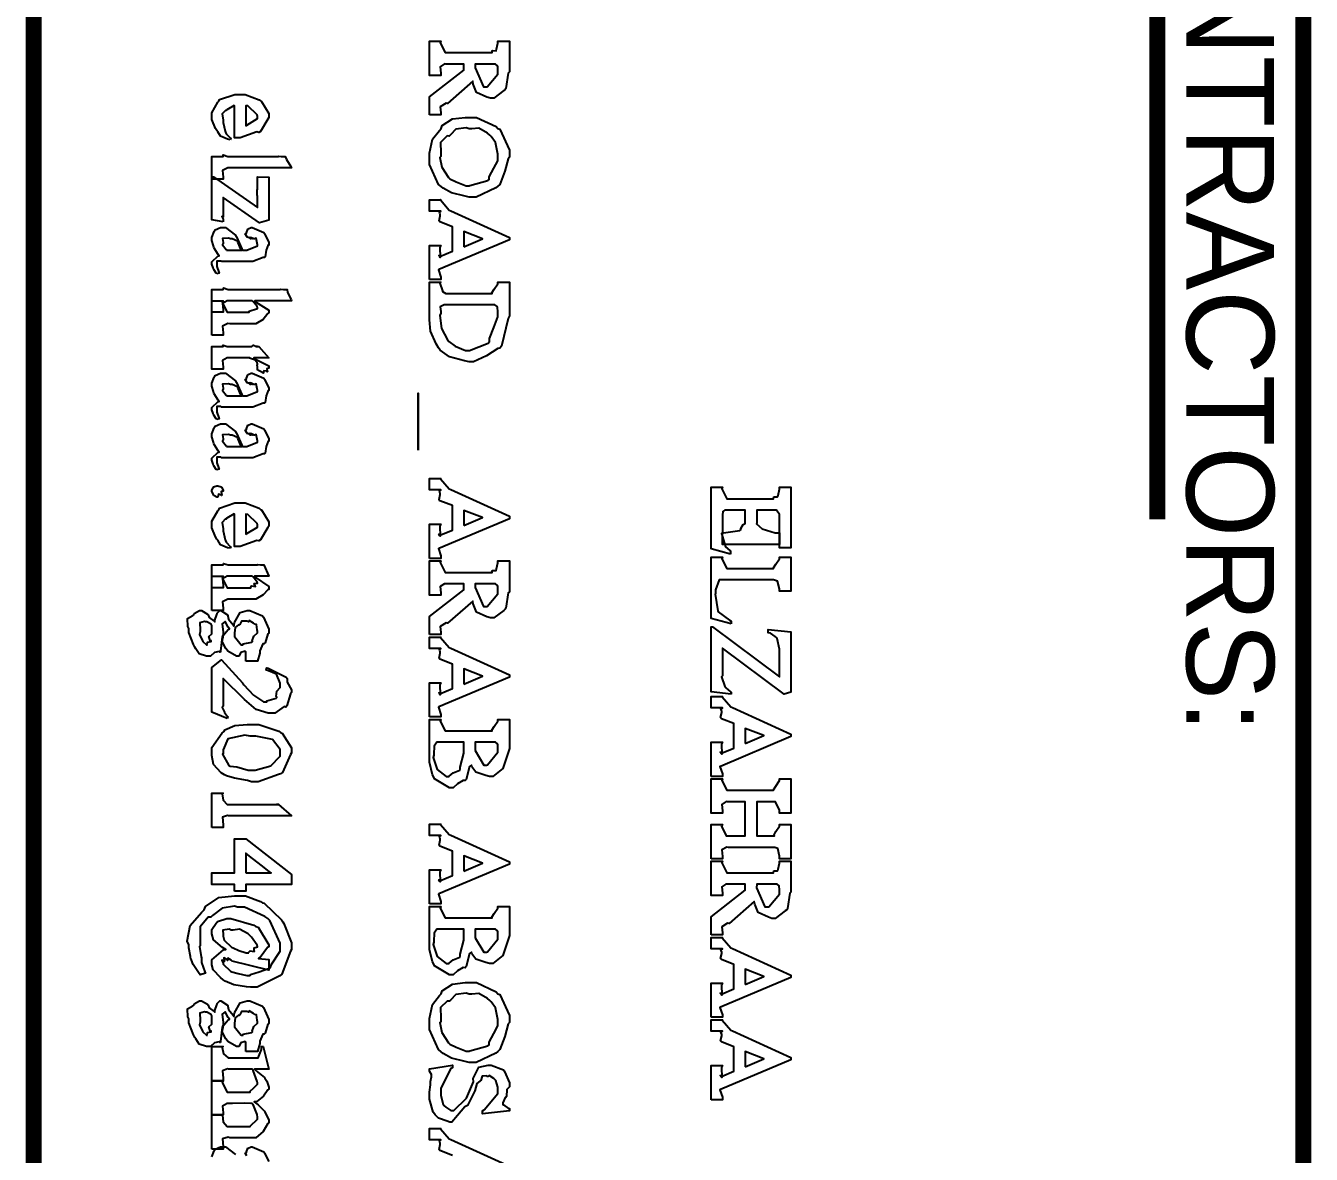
# Model space of a CAD drawing. Extents: x 0 to 11.7, y 0 to 16.5.
# Drawn here: x 1.408 to 2.214, y 1.212 to 1.921 of the extents above; entities that cross this region are included whole.
import ezdxf

# ---------------------------------------------------------------- set-up
doc = ezdxf.new("R2010")
doc.units = 0
doc.layers.get('0').update_dxf_attribs({"linetype": 'CONTINUOUS'})

msp = doc.modelspace()

# ---------------------------------------------------------------- linework, layer by layer
at = {"color": 0, "const_width": 0.01}
for points in [[(1.41276, 0.33279), (1.41276, 2.47775)], [(2.11778, 2.45779), (2.11778, 1.61111)]]:
    msp.add_lwpolyline(points, dxfattribs=at)
msp.add_lwpolyline([(2.20942, 0.33279), (2.20942, 2.47775), (2.20942, 0.33279), (2.20942, 2.47775), (2.20942, 0.33279)], close=True, dxfattribs=at)
at = {"color": 0}
for points in [[(1.66114, 1.8649), (1.66114, 1.87619), (1.68261, 1.8929), (1.68261, 1.89681), (1.67133, 1.89681), (1.67046, 1.89686), (1.66781, 1.89513), (1.66829, 1.89106), (1.66829, 1.88965), (1.66114, 1.88965), (1.66114, 1.91114), (1.66829, 1.91114), (1.66781, 1.9101), (1.67096, 1.90397), (1.67199, 1.90397), (1.70042, 1.90397), (1.70031, 1.90408), (1.70063, 1.90522), (1.7029, 1.90506), (1.70301, 1.90528), (1.70318, 1.90608), (1.7041, 1.90989), (1.7041, 1.91114), (1.71126, 1.91114), (1.71126, 1.89182), (1.71056, 1.89111), (1.7091, 1.88146), (1.70865, 1.88075), (1.70774, 1.8801), (1.70144, 1.87532), (1.69933, 1.87532), (1.6971, 1.87597), (1.69069, 1.87901), (1.68858, 1.88422), (1.68826, 1.88596), (1.67242, 1.87207), (1.6715, 1.87229), (1.66792, 1.87001), (1.66829, 1.86621), (1.66829, 1.8649), (1.66114, 1.8649)], [(1.69672, 1.88249), (1.69732, 1.8826), (1.7041, 1.89051), (1.7041, 1.89312), (1.70404, 1.89367), (1.70394, 1.89524), (1.70389, 1.89529), (1.70378, 1.89572), (1.70258, 1.89681), (1.70215, 1.89681), (1.68978, 1.89681), (1.68972, 1.89447), (1.69499, 1.88249), (1.69672, 1.88249)], [(1.53597, 1.84933), (1.53444, 1.84961), (1.53006, 1.85151), (1.52832, 1.85428), (1.52772, 1.85499), (1.52692, 1.85644), (1.52447, 1.86203), (1.52447, 1.86388), (1.52447, 1.86626), (1.52826, 1.87278), (1.52903, 1.87343), (1.52946, 1.87451), (1.53907, 1.87776), (1.54226, 1.87776), (1.54546, 1.87776), (1.55419, 1.87435), (1.55507, 1.87364), (1.55572, 1.87332), (1.56028, 1.86578), (1.56028, 1.86322), (1.55963, 1.86231), (1.55507, 1.85449), (1.55399, 1.85389), (1.55285, 1.85417), (1.54232, 1.85042), (1.53879, 1.85042), (1.53879, 1.87061), (1.53862, 1.87088), (1.53396, 1.86811), (1.53358, 1.86757), (1.53315, 1.86774), (1.53097, 1.8655), (1.53163, 1.86154), (1.53163, 1.86019), (1.53157, 1.86019), (1.53293, 1.85465), (1.53315, 1.85411), (1.53315, 1.85411), (1.53353, 1.85308), (1.53608, 1.85042), (1.5364, 1.85021), (1.53597, 1.84933)], [(1.54596, 1.85781), (1.54656, 1.85846), (1.55311, 1.86253), (1.55311, 1.86388), (1.55306, 1.86486), (1.54715, 1.8705), (1.54596, 1.87061), (1.54596, 1.85781)], [(1.68608, 1.81321), (1.68343, 1.81392), (1.67503, 1.81597), (1.66971, 1.81885), (1.66851, 1.81993), (1.66667, 1.82129), (1.66114, 1.83382), (1.66114, 1.83794), (1.66114, 1.84088), (1.66297, 1.84967), (1.66732, 1.85519), (1.66851, 1.85639), (1.66906, 1.85813), (1.67546, 1.86247), (1.68343, 1.86333), (1.68608, 1.86333), (1.6906, 1.86333), (1.70296, 1.85758), (1.7041, 1.85639), (1.70518, 1.85585), (1.71126, 1.84278), (1.71126, 1.83838), (1.71056, 1.8374), (1.70844, 1.82949), (1.70529, 1.82129), (1.7041, 1.82015), (1.70285, 1.81913), (1.69032, 1.81321), (1.68608, 1.81321)], [(1.68608, 1.82036), (1.68647, 1.82047), (1.69769, 1.82362), (1.69846, 1.82428), (1.69863, 1.82601), (1.7015, 1.83137), (1.7041, 1.83615), (1.7041, 1.83772), (1.70404, 1.84022), (1.70264, 1.8476), (1.69976, 1.85129), (1.69889, 1.85206), (1.69749, 1.85346), (1.69206, 1.85656), (1.68761, 1.85618), (1.68608, 1.85618), (1.68419, 1.85672), (1.67768, 1.85596), (1.67432, 1.85238), (1.6735, 1.85161), (1.67231, 1.85178), (1.66808, 1.84765), (1.66829, 1.84104), (1.66829, 1.83882), (1.66769, 1.83822), (1.66883, 1.83208), (1.67301, 1.82557), (1.67393, 1.82471), (1.67393, 1.82471), (1.67779, 1.82286), (1.68403, 1.82036), (1.68608, 1.82036)], [(1.52447, 1.82449), (1.52447, 1.83882), (1.53163, 1.83882), (1.53157, 1.83892), (1.53174, 1.83974), (1.53461, 1.83882), (1.53554, 1.83882), (1.56635, 1.83882), (1.56646, 1.83903), (1.56803, 1.83882), (1.56853, 1.83882), (1.56853, 1.83882), (1.56917, 1.83882), (1.56917, 1.83882), (1.57047, 1.83882), (1.57047, 1.83882), (1.5715, 1.83686), (1.57411, 1.83251), (1.5746, 1.83165), (1.53575, 1.83165), (1.53467, 1.83171), (1.53125, 1.82997), (1.53163, 1.8259), (1.53163, 1.82449), (1.52447, 1.82449)], [(1.53163, 1.79785), (1.52447, 1.79893), (1.52447, 1.82607), (1.52556, 1.82607), (1.55311, 1.80675), (1.55311, 1.81369), (1.55306, 1.81478), (1.553, 1.81799), (1.55311, 1.81803), (1.55311, 1.81803), (1.55311, 1.81825), (1.55311, 1.8189), (1.55311, 1.8189), (1.55311, 1.82607), (1.56028, 1.82585), (1.56028, 1.79872), (1.55442, 1.79719), (1.53163, 1.81304), (1.53163, 1.80479), (1.53163, 1.80479), (1.53163, 1.80171), (1.53163, 1.80067), (1.53153, 1.80083), (1.53076, 1.80106), (1.53163, 1.79949), (1.53163, 1.79893), (1.53163, 1.79785)], [(1.66114, 1.7615), (1.66114, 1.78299), (1.66829, 1.78299), (1.66769, 1.78179), (1.66786, 1.77539), (1.66786, 1.77539), (1.66764, 1.77572), (1.66694, 1.77664), (1.66764, 1.77604), (1.66764, 1.77604), (1.67546, 1.77929), (1.67546, 1.79471), (1.66764, 1.79775), (1.66715, 1.79844), (1.66786, 1.80154), (1.66786, 1.80251), (1.66764, 1.8029), (1.66738, 1.80414), (1.66829, 1.80442), (1.66829, 1.80447), (1.66114, 1.80447), (1.66114, 1.81164), (1.66829, 1.81164), (1.66813, 1.81147), (1.67356, 1.80518), (1.67458, 1.80469), (1.71126, 1.78797), (1.71126, 1.78646), (1.66699, 1.76779), (1.66672, 1.76764), (1.66829, 1.76307), (1.66829, 1.7615), (1.66114, 1.7615)], [(1.52772, 1.76519), (1.52729, 1.76551), (1.52576, 1.76779), (1.52556, 1.76801), (1.52539, 1.76882), (1.52463, 1.77126), (1.52447, 1.77126), (1.52447, 1.77126), (1.52447, 1.77257), (1.52849, 1.77636), (1.52924, 1.77647), (1.52854, 1.77718), (1.52604, 1.78119), (1.52576, 1.78168), (1.52556, 1.78276), (1.52463, 1.78603), (1.52447, 1.78635), (1.52447, 1.78646), (1.52447, 1.78788), (1.5261, 1.79172), (1.52642, 1.7921), (1.52658, 1.79264), (1.52989, 1.79428), (1.53097, 1.79428), (1.53321, 1.79428), (1.53933, 1.78939), (1.53988, 1.78842), (1.5401, 1.78831), (1.54346, 1.78076), (1.54378, 1.77994), (1.54596, 1.77994), (1.54656, 1.78), (1.55311, 1.78261), (1.55311, 1.78342), (1.55306, 1.78444), (1.55246, 1.78754), (1.55132, 1.78711), (1.55094, 1.78711), (1.55046, 1.78737), (1.54889, 1.78803), (1.54986, 1.78711), (1.54986, 1.78711), (1.54943, 1.78737), (1.54796, 1.78803), (1.54878, 1.78711), (1.54878, 1.78711), (1.54829, 1.78743), (1.5466, 1.78831), (1.54704, 1.78819), (1.54704, 1.78819), (1.5466, 1.78863), (1.54546, 1.79021), (1.54639, 1.79069), (1.54639, 1.79081), (1.54622, 1.79096), (1.54715, 1.79324), (1.54725, 1.7934), (1.54725, 1.7934), (1.54921, 1.79428), (1.54986, 1.79428), (1.54986, 1.79428), (1.55724, 1.79101), (1.55767, 1.79036), (1.55767, 1.79021), (1.56028, 1.785), (1.56028, 1.78321), (1.55994, 1.78326), (1.55865, 1.77994), (1.55811, 1.77582), (1.55767, 1.77539), (1.55681, 1.77539), (1.55029, 1.77279), (1.54812, 1.77279), (1.53076, 1.77279), (1.53022, 1.77317), (1.52772, 1.77317), (1.52772, 1.77111), (1.52772, 1.7704), (1.52772, 1.7704), (1.52772, 1.76964), (1.52903, 1.76617), (1.52924, 1.76563), (1.52772, 1.76519)], [(1.68261, 1.78213), (1.69433, 1.78711), (1.68261, 1.79167), (1.68261, 1.78213)], [(1.53381, 1.77994), (1.54335, 1.77994), (1.54269, 1.7806), (1.54112, 1.78456), (1.54096, 1.78472), (1.54058, 1.78569), (1.53733, 1.78711), (1.53618, 1.78711), (1.5351, 1.78749), (1.53131, 1.78722), (1.53163, 1.78472), (1.53163, 1.78386), (1.53163, 1.78386), (1.53131, 1.78336), (1.53347, 1.78033), (1.53381, 1.77994)], [(1.68608, 1.70979), (1.68311, 1.7105), (1.67361, 1.71311), (1.66792, 1.71724), (1.66678, 1.71869), (1.66536, 1.72108), (1.66183, 1.72917), (1.66114, 1.73633), (1.66114, 1.73867), (1.66114, 1.75993), (1.66829, 1.75993), (1.66769, 1.75928), (1.66922, 1.75439), (1.66938, 1.75407), (1.66938, 1.75407), (1.67133, 1.75276), (1.67199, 1.75276), (1.70042, 1.75276), (1.70025, 1.75315), (1.70176, 1.75549), (1.7041, 1.75885), (1.7041, 1.75993), (1.71126, 1.75993), (1.71126, 1.73867), (1.71056, 1.73719), (1.70622, 1.71978), (1.70518, 1.71847), (1.70394, 1.71821), (1.69689, 1.71371), (1.68881, 1.70979), (1.68608, 1.70979)], [(1.52447, 1.72667), (1.52447, 1.74815), (1.53163, 1.74815), (1.53108, 1.74713), (1.53413, 1.741), (1.5351, 1.741), (1.5479, 1.741), (1.54801, 1.74164), (1.55311, 1.74328), (1.55311, 1.74382), (1.55306, 1.74462), (1.5504, 1.74783), (1.54986, 1.74815), (1.5351, 1.74815), (1.53418, 1.74821), (1.53119, 1.74647), (1.53163, 1.7424), (1.53163, 1.741), (1.52447, 1.741), (1.52447, 1.75532), (1.53163, 1.75532), (1.53157, 1.75543), (1.53179, 1.75624), (1.53478, 1.75532), (1.53575, 1.75532), (1.56743, 1.75532), (1.5676, 1.75558), (1.56961, 1.75532), (1.57026, 1.75532), (1.57026, 1.75532), (1.57047, 1.75532), (1.57047, 1.75532), (1.57178, 1.75532), (1.57178, 1.75532), (1.5721, 1.75347), (1.57428, 1.74903), (1.5746, 1.74815), (1.5516, 1.74815), (1.55197, 1.74761), (1.56028, 1.74235), (1.56028, 1.74056), (1.55963, 1.74013), (1.55686, 1.73654), (1.55214, 1.73383), (1.55051, 1.73383), (1.53575, 1.73383), (1.53467, 1.73389), (1.53125, 1.73221), (1.53163, 1.72808), (1.53163, 1.72667), (1.52447, 1.72667)], [(1.68588, 1.71696), (1.68631, 1.71707), (1.69786, 1.72168), (1.69868, 1.7226), (1.69879, 1.72444), (1.70156, 1.73144), (1.7041, 1.73817), (1.7041, 1.7404), (1.70404, 1.74137), (1.70378, 1.74419), (1.70367, 1.74431), (1.70356, 1.74468), (1.70204, 1.74561), (1.7015, 1.74561), (1.67111, 1.74561), (1.67031, 1.74567), (1.66775, 1.74442), (1.66829, 1.74143), (1.66829, 1.7404), (1.66769, 1.73893), (1.66868, 1.73085), (1.67247, 1.72364), (1.67329, 1.7226), (1.67329, 1.7226), (1.67731, 1.71963), (1.68375, 1.71696), (1.68588, 1.71696)], [(1.55658, 1.70281), (1.55593, 1.7034), (1.55344, 1.70469), (1.55311, 1.70508), (1.55311, 1.70518), (1.55311, 1.70568), (1.55311, 1.70682), (1.55311, 1.70714), (1.55306, 1.70757), (1.55311, 1.70856), (1.55311, 1.70888), (1.55306, 1.70936), (1.55171, 1.71083), (1.55137, 1.71104), (1.55062, 1.71126), (1.54824, 1.71229), (1.54833, 1.71235), (1.54833, 1.71235), (1.5351, 1.71235), (1.53418, 1.7124), (1.53119, 1.71067), (1.53163, 1.7066), (1.53163, 1.70518), (1.52447, 1.70518), (1.52447, 1.71951), (1.53163, 1.71951), (1.53153, 1.71963), (1.53163, 1.72043), (1.53424, 1.71951), (1.5351, 1.71951), (1.54964, 1.71951), (1.54964, 1.71957), (1.55072, 1.72043), (1.55251, 1.71951), (1.55311, 1.71951), (1.55311, 1.71957), (1.55246, 1.71951), (1.55225, 1.71951), (1.55399, 1.71951), (1.56028, 1.71235), (1.55094, 1.71235), (1.55149, 1.71186), (1.56028, 1.70736), (1.56028, 1.70583), (1.56011, 1.70594), (1.55903, 1.70557), (1.5594, 1.70383), (1.55919, 1.70367), (1.55886, 1.704), (1.55724, 1.70421), (1.55675, 1.70281), (1.55658, 1.70281)], [(1.52772, 1.67378), (1.52729, 1.6741), (1.52576, 1.67637), (1.52556, 1.6766), (1.52539, 1.6774), (1.52463, 1.67985), (1.52447, 1.67985), (1.52447, 1.67985), (1.52447, 1.68115), (1.52849, 1.68494), (1.52924, 1.68506), (1.52854, 1.68576), (1.52604, 1.68978), (1.52576, 1.69026), (1.52556, 1.69135), (1.52463, 1.69461), (1.52447, 1.69493), (1.52447, 1.69504), (1.52447, 1.69646), (1.5261, 1.70031), (1.52642, 1.70068), (1.52658, 1.70122), (1.52989, 1.70285), (1.53097, 1.70285), (1.53321, 1.70285), (1.53933, 1.69797), (1.53988, 1.697), (1.5401, 1.69689), (1.54346, 1.68935), (1.54378, 1.68853), (1.54596, 1.68853), (1.54656, 1.68858), (1.55311, 1.69119), (1.55311, 1.692), (1.55306, 1.69303), (1.55246, 1.69613), (1.55132, 1.69569), (1.55094, 1.69569), (1.55046, 1.69596), (1.54889, 1.69661), (1.54986, 1.69569), (1.54986, 1.69569), (1.54943, 1.69596), (1.54796, 1.69661), (1.54878, 1.69569), (1.54878, 1.69569), (1.54829, 1.69601), (1.5466, 1.69689), (1.54704, 1.69678), (1.54704, 1.69678), (1.5466, 1.69721), (1.54546, 1.69879), (1.54639, 1.69928), (1.54639, 1.69938), (1.54622, 1.69954), (1.54715, 1.70182), (1.54725, 1.70199), (1.54725, 1.70199), (1.54921, 1.70285), (1.54986, 1.70285), (1.54986, 1.70285), (1.55724, 1.6996), (1.55767, 1.69894), (1.55767, 1.69879), (1.56028, 1.69358), (1.56028, 1.69179), (1.55994, 1.69185), (1.55865, 1.68853), (1.55811, 1.6844), (1.55767, 1.68397), (1.55681, 1.68397), (1.55029, 1.68137), (1.54812, 1.68137), (1.53076, 1.68137), (1.53022, 1.68175), (1.52772, 1.68175), (1.52772, 1.67969), (1.52772, 1.67899), (1.52772, 1.67899), (1.52772, 1.67822), (1.52903, 1.67475), (1.52924, 1.67421), (1.52772, 1.67378)], [(1.53381, 1.68853), (1.54335, 1.68853), (1.54269, 1.68918), (1.54112, 1.69314), (1.54096, 1.69331), (1.54058, 1.69428), (1.53733, 1.69569), (1.53618, 1.69569), (1.5351, 1.69607), (1.53131, 1.69581), (1.53163, 1.69331), (1.53163, 1.69243), (1.53163, 1.69243), (1.53131, 1.69194), (1.53347, 1.68892), (1.53381, 1.68853)], [(1.65397, 1.65451), (1.65397, 1.69032), (1.65397, 1.65451)], [(1.52772, 1.64199), (1.52729, 1.64231), (1.52576, 1.64458), (1.52556, 1.64481), (1.52539, 1.64561), (1.52463, 1.64806), (1.52447, 1.64806), (1.52447, 1.64806), (1.52447, 1.64936), (1.52849, 1.65315), (1.52924, 1.65326), (1.52854, 1.65397), (1.52604, 1.65799), (1.52576, 1.65847), (1.52556, 1.65956), (1.52463, 1.66282), (1.52447, 1.66314), (1.52447, 1.66325), (1.52447, 1.66465), (1.5261, 1.66851), (1.52642, 1.66889), (1.52658, 1.66943), (1.52989, 1.67106), (1.53097, 1.67106), (1.53321, 1.67106), (1.53933, 1.66618), (1.53988, 1.66521), (1.5401, 1.6651), (1.54346, 1.65756), (1.54378, 1.65674), (1.54596, 1.65674), (1.54656, 1.65679), (1.55311, 1.6594), (1.55311, 1.66021), (1.55306, 1.66124), (1.55246, 1.66433), (1.55132, 1.6639), (1.55094, 1.6639), (1.55046, 1.66417), (1.54889, 1.66482), (1.54986, 1.6639), (1.54986, 1.6639), (1.54943, 1.66417), (1.54796, 1.66482), (1.54878, 1.6639), (1.54878, 1.6639), (1.54829, 1.66422), (1.5466, 1.6651), (1.54704, 1.66499), (1.54704, 1.66499), (1.5466, 1.66542), (1.54546, 1.66699), (1.54639, 1.66749), (1.54639, 1.66758), (1.54622, 1.66775), (1.54715, 1.67003), (1.54725, 1.67019), (1.54725, 1.67019), (1.54921, 1.67106), (1.54986, 1.67106), (1.54986, 1.67106), (1.55724, 1.66781), (1.55767, 1.66715), (1.55767, 1.66699), (1.56028, 1.66178), (1.56028, 1.66), (1.55994, 1.66004), (1.55865, 1.65674), (1.55811, 1.65261), (1.55767, 1.65218), (1.55681, 1.65218), (1.55029, 1.64958), (1.54812, 1.64958), (1.53076, 1.64958), (1.53022, 1.64996), (1.52772, 1.64996), (1.52772, 1.64789), (1.52772, 1.64719), (1.52772, 1.64719), (1.52772, 1.64643), (1.52903, 1.64296), (1.52924, 1.64242), (1.52772, 1.64199)], [(1.53381, 1.65674), (1.54335, 1.65674), (1.54269, 1.65739), (1.54112, 1.66135), (1.54096, 1.66151), (1.54058, 1.66249), (1.53733, 1.6639), (1.53618, 1.6639), (1.5351, 1.66428), (1.53131, 1.66401), (1.53163, 1.66151), (1.53163, 1.66064), (1.53163, 1.66064), (1.53131, 1.66015), (1.53347, 1.65713), (1.53381, 1.65674)], [(1.52815, 1.62494), (1.52761, 1.625), (1.52576, 1.62588), (1.52556, 1.62603), (1.52544, 1.62674), (1.52463, 1.62879), (1.52447, 1.62864), (1.52447, 1.62864), (1.52447, 1.62924), (1.52539, 1.63086), (1.52556, 1.63103), (1.52561, 1.63135), (1.52772, 1.63211), (1.52838, 1.63211), (1.52838, 1.63211), (1.53043, 1.6314), (1.53054, 1.63124), (1.53054, 1.63124), (1.53163, 1.62929), (1.53163, 1.62864), (1.53153, 1.62879), (1.53049, 1.62847), (1.53076, 1.62619), (1.53054, 1.62603), (1.53033, 1.62642), (1.52875, 1.6269), (1.52832, 1.62494), (1.52815, 1.62494)], [(1.66114, 1.58649), (1.66114, 1.60796), (1.66829, 1.60796), (1.66769, 1.60678), (1.66786, 1.60037), (1.66786, 1.60037), (1.66764, 1.60069), (1.66694, 1.60161), (1.66764, 1.60101), (1.66764, 1.60101), (1.67546, 1.60428), (1.67546, 1.61968), (1.66764, 1.62272), (1.66715, 1.62343), (1.66786, 1.62651), (1.66786, 1.6275), (1.66764, 1.62788), (1.66738, 1.62912), (1.66829, 1.62939), (1.66829, 1.62944), (1.66114, 1.62944), (1.66114, 1.63661), (1.66829, 1.63661), (1.66813, 1.63644), (1.67356, 1.63015), (1.67458, 1.62967), (1.71126, 1.61296), (1.71126, 1.61143), (1.66699, 1.59278), (1.66672, 1.59261), (1.66829, 1.58806), (1.66829, 1.58649), (1.66114, 1.58649)], [(1.84993, 1.58925), (1.83778, 1.5925), (1.83778, 1.63113), (1.84494, 1.63113), (1.84446, 1.6301), (1.8476, 1.62397), (1.84864, 1.62397), (1.87706, 1.62397), (1.87696, 1.62408), (1.87728, 1.62522), (1.87956, 1.62506), (1.87967, 1.62528), (1.87983, 1.62608), (1.88075, 1.62989), (1.88075, 1.63113), (1.88792, 1.63113), (1.88792, 1.59315), (1.88075, 1.59315), (1.88075, 1.59467), (1.88069, 1.59537), (1.88075, 1.597), (1.88075, 1.5975), (1.88064, 1.59831), (1.88075, 1.60161), (1.88075, 1.60271), (1.88075, 1.61312), (1.88064, 1.6141), (1.87896, 1.61681), (1.87836, 1.61681), (1.86643, 1.61681), (1.86643, 1.60856), (1.86637, 1.60829), (1.8699, 1.60514), (1.87804, 1.60249), (1.88075, 1.60249), (1.88075, 1.59532), (1.84494, 1.59532), (1.84494, 1.60249), (1.8456, 1.6026), (1.85579, 1.60411), (1.85644, 1.60444), (1.8565, 1.60531), (1.85796, 1.60786), (1.85926, 1.6084), (1.85926, 1.60856), (1.85926, 1.61681), (1.8469, 1.61681), (1.84651, 1.61686), (1.84526, 1.61594), (1.84517, 1.61572), (1.84517, 1.61572), (1.84494, 1.61393), (1.84494, 1.61333), (1.84494, 1.60271), (1.84435, 1.60211), (1.84625, 1.59586), (1.84646, 1.59532), (1.84646, 1.59532), (1.8469, 1.59381), (1.84961, 1.59142), (1.84993, 1.59119), (1.84993, 1.58925)], [(1.53597, 1.59293), (1.53444, 1.59321), (1.53006, 1.59511), (1.52832, 1.59787), (1.52772, 1.59858), (1.52692, 1.60004), (1.52447, 1.60563), (1.52447, 1.60747), (1.52447, 1.60986), (1.52826, 1.61637), (1.52903, 1.61703), (1.52946, 1.61811), (1.53907, 1.62136), (1.54226, 1.62136), (1.54546, 1.62136), (1.55419, 1.61794), (1.55507, 1.61724), (1.55572, 1.61692), (1.56028, 1.60938), (1.56028, 1.60682), (1.55963, 1.6059), (1.55507, 1.5981), (1.55399, 1.5975), (1.55285, 1.59776), (1.54232, 1.59403), (1.53879, 1.59403), (1.53879, 1.61421), (1.53862, 1.61447), (1.53396, 1.61171), (1.53358, 1.61117), (1.53315, 1.61133), (1.53097, 1.6091), (1.53163, 1.60514), (1.53163, 1.60379), (1.53157, 1.60379), (1.53293, 1.59825), (1.53315, 1.59771), (1.53315, 1.59771), (1.53353, 1.59668), (1.53608, 1.59403), (1.5364, 1.59381), (1.53597, 1.59293)], [(1.54596, 1.6014), (1.54656, 1.60206), (1.55311, 1.60612), (1.55311, 1.60747), (1.55306, 1.60846), (1.54715, 1.6141), (1.54596, 1.61421), (1.54596, 1.6014)], [(1.68261, 1.6071), (1.69433, 1.61208), (1.68261, 1.61664), (1.68261, 1.6071)], [(1.52447, 1.55376), (1.52447, 1.57525), (1.53163, 1.57525), (1.53108, 1.57422), (1.53413, 1.56808), (1.5351, 1.56808), (1.54899, 1.56808), (1.54893, 1.56819), (1.54938, 1.56928), (1.55186, 1.56885), (1.55203, 1.56896), (1.55171, 1.56922), (1.55117, 1.57075), (1.55311, 1.5709), (1.55311, 1.5709), (1.55306, 1.57167), (1.5504, 1.57493), (1.54986, 1.57525), (1.5351, 1.57525), (1.53418, 1.57531), (1.53119, 1.57357), (1.53163, 1.5695), (1.53163, 1.56808), (1.52447, 1.56808), (1.52447, 1.58242), (1.53163, 1.58242), (1.53157, 1.58251), (1.53179, 1.58333), (1.53478, 1.58242), (1.53575, 1.58242), (1.55311, 1.58242), (1.55322, 1.58268), (1.55513, 1.58242), (1.55572, 1.58242), (1.55572, 1.58242), (1.55637, 1.58242), (1.55637, 1.58242), (1.55724, 1.58242), (1.56028, 1.57525), (1.55137, 1.57525), (1.55181, 1.57471), (1.56028, 1.56896), (1.56028, 1.567), (1.55963, 1.56674), (1.55686, 1.56358), (1.55214, 1.56093), (1.55051, 1.56093), (1.53575, 1.56093), (1.53467, 1.56099), (1.53125, 1.55931), (1.53163, 1.55518), (1.53163, 1.55376), (1.52447, 1.55376)], [(1.66114, 1.53868), (1.66114, 1.54997), (1.68261, 1.56668), (1.68261, 1.57058), (1.67133, 1.57058), (1.67046, 1.57064), (1.66781, 1.5689), (1.66829, 1.56483), (1.66829, 1.56342), (1.66114, 1.56342), (1.66114, 1.5849), (1.66829, 1.5849), (1.66781, 1.58388), (1.67096, 1.57775), (1.67199, 1.57775), (1.70042, 1.57775), (1.70031, 1.57785), (1.70063, 1.579), (1.7029, 1.57883), (1.70301, 1.57904), (1.70318, 1.57986), (1.7041, 1.58365), (1.7041, 1.5849), (1.71126, 1.5849), (1.71126, 1.5656), (1.71056, 1.56489), (1.7091, 1.55524), (1.70865, 1.55453), (1.70774, 1.55387), (1.70144, 1.5491), (1.69933, 1.5491), (1.6971, 1.54975), (1.69069, 1.55279), (1.68858, 1.558), (1.68826, 1.55974), (1.67242, 1.54585), (1.6715, 1.54606), (1.66792, 1.54378), (1.66829, 1.53999), (1.66829, 1.53868), (1.66114, 1.53868)], [(1.85038, 1.54546), (1.83778, 1.54872), (1.83778, 1.58735), (1.84494, 1.58735), (1.84446, 1.58632), (1.8476, 1.58018), (1.84864, 1.58018), (1.87706, 1.58018), (1.8769, 1.58057), (1.87842, 1.5829), (1.88075, 1.58626), (1.88075, 1.58735), (1.88792, 1.58735), (1.88792, 1.56586), (1.88075, 1.56586), (1.88069, 1.56749), (1.87944, 1.57221), (1.87701, 1.57303), (1.87619, 1.57303), (1.84343, 1.57303), (1.84283, 1.57308), (1.8406, 1.56674), (1.8406, 1.56456), (1.84039, 1.56396), (1.84207, 1.5536), (1.84233, 1.55306), (1.84233, 1.55306), (1.84939, 1.54764), (1.85038, 1.54719), (1.85038, 1.54546)], [(1.69672, 1.55626), (1.69732, 1.55637), (1.7041, 1.56429), (1.7041, 1.56689), (1.70404, 1.56743), (1.70394, 1.56901), (1.70389, 1.56907), (1.70378, 1.5695), (1.70258, 1.57058), (1.70215, 1.57058), (1.68978, 1.57058), (1.68972, 1.56825), (1.69499, 1.55626), (1.69672, 1.55626)], [(1.54596, 1.52208), (1.54596, 1.52794), (1.54546, 1.52826), (1.54281, 1.52735), (1.54144, 1.52512), (1.54096, 1.52512), (1.5401, 1.52522), (1.53467, 1.52821), (1.53424, 1.52881), (1.53326, 1.53), (1.53108, 1.53429), (1.53163, 1.53722), (1.53163, 1.53814), (1.53163, 1.53814), (1.53489, 1.54194), (1.53554, 1.54226), (1.53483, 1.5434), (1.53287, 1.54699), (1.53293, 1.5466), (1.53293, 1.5466), (1.53271, 1.54676), (1.53093, 1.54546), (1.53163, 1.54015), (1.53163, 1.53836), (1.53103, 1.53722), (1.53, 1.52821), (1.52968, 1.52772), (1.52924, 1.5281), (1.52632, 1.52735), (1.52365, 1.52512), (1.52274, 1.52512), (1.52115, 1.52522), (1.5165, 1.52669), (1.51449, 1.52983), (1.51383, 1.53076), (1.51297, 1.53244), (1.51014, 1.53999), (1.51014, 1.54249), (1.50944, 1.54372), (1.50928, 1.54872), (1.51269, 1.55062), (1.51318, 1.55117), (1.5134, 1.55181), (1.51682, 1.55376), (1.51796, 1.55376), (1.51796, 1.55376), (1.52192, 1.5516), (1.52229, 1.55117), (1.52229, 1.55117), (1.52285, 1.54932), (1.5261, 1.54704), (1.52642, 1.5466), (1.52636, 1.54769), (1.52778, 1.55126), (1.52794, 1.5516), (1.52789, 1.55203), (1.52957, 1.55376), (1.53011, 1.55376), (1.53011, 1.55376), (1.53435, 1.55106), (1.53467, 1.55051), (1.53467, 1.55051), (1.535, 1.54844), (1.53797, 1.54482), (1.53836, 1.544), (1.53879, 1.54628), (1.54226, 1.55257), (1.54682, 1.55376), (1.54833, 1.55376), (1.54833, 1.55376), (1.55626, 1.55051), (1.55681, 1.54986), (1.55701, 1.54953), (1.56028, 1.54215), (1.56028, 1.53965), (1.55963, 1.53922), (1.55794, 1.53358), (1.55746, 1.53293), (1.55664, 1.53287), (1.55464, 1.52854), (1.55464, 1.52707), (1.55311, 1.52208), (1.54596, 1.52208)], [(1.52186, 1.53228), (1.52171, 1.5325), (1.52192, 1.53386), (1.52403, 1.5344), (1.52403, 1.53467), (1.52354, 1.53504), (1.52274, 1.53738), (1.52447, 1.53911), (1.52447, 1.53965), (1.52447, 1.54085), (1.52447, 1.54357), (1.52447, 1.54443), (1.52419, 1.54525), (1.52149, 1.5466), (1.52056, 1.5466), (1.51992, 1.54693), (1.51693, 1.54596), (1.51731, 1.54172), (1.51731, 1.54031), (1.51731, 1.54031), (1.51687, 1.53868), (1.51861, 1.53467), (1.51882, 1.53424), (1.51882, 1.53424), (1.52111, 1.53228), (1.52186, 1.53228)], [(1.54422, 1.53228), (1.54428, 1.53287), (1.54964, 1.5339), (1.55007, 1.53424), (1.54981, 1.53483), (1.55089, 1.53771), (1.55311, 1.53982), (1.55311, 1.54053), (1.55306, 1.54167), (1.55257, 1.54492), (1.5516, 1.54514), (1.55137, 1.54531), (1.55062, 1.5459), (1.54801, 1.54747), (1.54764, 1.54665), (1.54747, 1.5466), (1.54656, 1.54704), (1.54313, 1.54704), (1.54204, 1.54497), (1.54161, 1.54465), (1.54129, 1.54482), (1.53911, 1.54308), (1.53879, 1.53956), (1.53879, 1.53836), (1.53879, 1.53749), (1.54286, 1.53228), (1.54422, 1.53228)], [(1.85038, 1.50125), (1.83778, 1.50276), (1.83778, 1.54357), (1.83865, 1.54357), (1.88075, 1.5121), (1.88075, 1.52838), (1.88064, 1.52946), (1.87935, 1.53618), (1.87901, 1.53663), (1.87804, 1.53738), (1.87511, 1.53965), (1.87397, 1.53982), (1.87358, 1.53988), (1.87358, 1.54183), (1.88792, 1.54031), (1.88792, 1.50256), (1.88357, 1.50125), (1.84494, 1.53011), (1.84494, 1.51275), (1.84435, 1.51221), (1.8464, 1.50603), (1.84668, 1.50558), (1.84668, 1.50558), (1.84706, 1.50526), (1.84993, 1.50276), (1.85038, 1.50256), (1.85038, 1.50125)], [(1.66114, 1.48699), (1.66114, 1.50846), (1.66829, 1.50846), (1.66769, 1.50726), (1.66786, 1.50088), (1.66786, 1.50088), (1.66764, 1.50119), (1.66694, 1.50211), (1.66764, 1.50151), (1.66764, 1.50151), (1.67546, 1.50478), (1.67546, 1.52018), (1.66764, 1.52322), (1.66715, 1.52393), (1.66786, 1.52701), (1.66786, 1.528), (1.66764, 1.52838), (1.66738, 1.52963), (1.66829, 1.52989), (1.66829, 1.52994), (1.66114, 1.52994), (1.66114, 1.53711), (1.66829, 1.53711), (1.66813, 1.53694), (1.67356, 1.53065), (1.67458, 1.53017), (1.71126, 1.51346), (1.71126, 1.51193), (1.66699, 1.49328), (1.66672, 1.49311), (1.66829, 1.48856), (1.66829, 1.48699), (1.66114, 1.48699)], [(1.53424, 1.48606), (1.52447, 1.48996), (1.52447, 1.51796), (1.53054, 1.52274), (1.54378, 1.5084), (1.5446, 1.50722), (1.55072, 1.50065), (1.55692, 1.49647), (1.55897, 1.49647), (1.55908, 1.49713), (1.56489, 1.49886), (1.56526, 1.49929), (1.56483, 1.49983), (1.56526, 1.5031), (1.56743, 1.50549), (1.56743, 1.50624), (1.56739, 1.50814), (1.56506, 1.51378), (1.56006, 1.5159), (1.55854, 1.51644), (1.55897, 1.51774), (1.5599, 1.51758), (1.57113, 1.51193), (1.57178, 1.51101), (1.57178, 1.50885), (1.5746, 1.50396), (1.5746, 1.50233), (1.57389, 1.50157), (1.57156, 1.49387), (1.5709, 1.49322), (1.56993, 1.49349), (1.56401, 1.48931), (1.56201, 1.48931), (1.55985, 1.48942), (1.5524, 1.49164), (1.54656, 1.49658), (1.54508, 1.49799), (1.53163, 1.51101), (1.53163, 1.49365), (1.53163, 1.49365), (1.53097, 1.49283), (1.53239, 1.49001), (1.5325, 1.48975), (1.5325, 1.48975), (1.5344, 1.48725), (1.53467, 1.48693), (1.53424, 1.48606)], [(1.68261, 1.5076), (1.69433, 1.51258), (1.68261, 1.51714), (1.68261, 1.5076)], [(1.83778, 1.44965), (1.83778, 1.47114), (1.84494, 1.47114), (1.84435, 1.46994), (1.84451, 1.46354), (1.84451, 1.46354), (1.84429, 1.46386), (1.84358, 1.46479), (1.84429, 1.46419), (1.84429, 1.46419), (1.85211, 1.46744), (1.85211, 1.48286), (1.84429, 1.48589), (1.84381, 1.4866), (1.84451, 1.48969), (1.84451, 1.49067), (1.84429, 1.49104), (1.84403, 1.49229), (1.84494, 1.49257), (1.84494, 1.49263), (1.83778, 1.49263), (1.83778, 1.49978), (1.84494, 1.49978), (1.84478, 1.49963), (1.85021, 1.49333), (1.85124, 1.49283), (1.88792, 1.47612), (1.88792, 1.47461), (1.84364, 1.45594), (1.84338, 1.45578), (1.84494, 1.45122), (1.84494, 1.44965), (1.83778, 1.44965)], [(1.67503, 1.44243), (1.67372, 1.44254), (1.66433, 1.44808), (1.66374, 1.44917), (1.66308, 1.45068), (1.66114, 1.4585), (1.66114, 1.4611), (1.66114, 1.4854), (1.66829, 1.4854), (1.66781, 1.48438), (1.67096, 1.47825), (1.67199, 1.47825), (1.70042, 1.47825), (1.70025, 1.47862), (1.70176, 1.48096), (1.7041, 1.48432), (1.7041, 1.4854), (1.71126, 1.4854), (1.71126, 1.46718), (1.71056, 1.46463), (1.70708, 1.45458), (1.70079, 1.4496), (1.69868, 1.4496), (1.69656, 1.45025), (1.69021, 1.45242), (1.68778, 1.45563), (1.68739, 1.45676), (1.68625, 1.45589), (1.68403, 1.44769), (1.68349, 1.447), (1.68235, 1.4471), (1.6786, 1.44493), (1.67594, 1.44243), (1.67503, 1.44243)], [(1.54943, 1.44635), (1.54688, 1.44706), (1.53885, 1.44846), (1.53369, 1.44997), (1.5325, 1.45068), (1.53049, 1.45182), (1.5255, 1.45703), (1.52447, 1.46272), (1.52447, 1.46457), (1.52447, 1.46789), (1.53097, 1.47706), (1.53228, 1.47781), (1.53276, 1.47889), (1.53896, 1.48161), (1.54682, 1.48215), (1.54943, 1.48215), (1.55399, 1.48215), (1.56651, 1.47803), (1.56765, 1.47715), (1.56868, 1.47678), (1.5746, 1.4675), (1.5746, 1.46436), (1.57389, 1.46332), (1.56885, 1.45215), (1.56765, 1.45133), (1.5664, 1.45079), (1.55371, 1.44635), (1.54943, 1.44635)], [(1.85926, 1.47026), (1.87099, 1.47526), (1.85926, 1.47982), (1.85926, 1.47026)], [(1.54964, 1.4535), (1.55171, 1.45361), (1.56158, 1.45638), (1.56743, 1.4624), (1.56743, 1.46436), (1.56733, 1.46647), (1.56256, 1.47287), (1.55208, 1.47499), (1.54856, 1.47499), (1.54525, 1.47553), (1.53461, 1.47314), (1.53163, 1.46625), (1.53163, 1.46392), (1.53131, 1.4636), (1.53526, 1.45654), (1.53597, 1.45611), (1.53597, 1.45611), (1.54015, 1.45574), (1.54731, 1.4535), (1.54964, 1.4535)], [(1.6735, 1.4496), (1.67344, 1.44987), (1.676, 1.45182), (1.68007, 1.45361), (1.68044, 1.45437), (1.68039, 1.4554), (1.68261, 1.46425), (1.68261, 1.46718), (1.68261, 1.47108), (1.66635, 1.47108), (1.66581, 1.47114), (1.66407, 1.46858), (1.66396, 1.46804), (1.66396, 1.46804), (1.66374, 1.46431), (1.66374, 1.46306), (1.66351, 1.46153), (1.66585, 1.45404), (1.6716, 1.4496), (1.6735, 1.4496)], [(1.69694, 1.45676), (1.69749, 1.45687), (1.7041, 1.46496), (1.7041, 1.46761), (1.70404, 1.46815), (1.70394, 1.46972), (1.70389, 1.46978), (1.70378, 1.47017), (1.70258, 1.47108), (1.70215, 1.47108), (1.68978, 1.47108), (1.68978, 1.46718), (1.68972, 1.46582), (1.69515, 1.45676), (1.69694, 1.45676)], [(1.83778, 1.39794), (1.83778, 1.41943), (1.84494, 1.41943), (1.8444, 1.4184), (1.84728, 1.41228), (1.84819, 1.41228), (1.85926, 1.41228), (1.85926, 1.43375), (1.84819, 1.43375), (1.84728, 1.43381), (1.84446, 1.43207), (1.84494, 1.428), (1.84494, 1.4266), (1.83778, 1.4266), (1.83778, 1.44808), (1.84494, 1.44808), (1.84446, 1.44706), (1.8476, 1.44092), (1.84864, 1.44092), (1.87706, 1.44092), (1.8769, 1.44129), (1.87842, 1.44363), (1.88075, 1.447), (1.88075, 1.44808), (1.88792, 1.44808), (1.88792, 1.4266), (1.88075, 1.4266), (1.88064, 1.42844), (1.87831, 1.43375), (1.8775, 1.43375), (1.86643, 1.43375), (1.86643, 1.41228), (1.8775, 1.41228), (1.87728, 1.41265), (1.87847, 1.4151), (1.88075, 1.41835), (1.88075, 1.41943), (1.88792, 1.41943), (1.88792, 1.39794), (1.88075, 1.39794), (1.88069, 1.39958), (1.87967, 1.4044), (1.87771, 1.40511), (1.87706, 1.40511), (1.84864, 1.40511), (1.84765, 1.40522), (1.84451, 1.40349), (1.84494, 1.39936), (1.84494, 1.39794), (1.83778, 1.39794)], [(1.52447, 1.41769), (1.52447, 1.43918), (1.53163, 1.43918), (1.53108, 1.43864), (1.53157, 1.43474), (1.53407, 1.43201), (1.53489, 1.43201), (1.56396, 1.43201), (1.56396, 1.43201), (1.56569, 1.43201), (1.56569, 1.43201), (1.56569, 1.43201), (1.56657, 1.43201), (1.56657, 1.43201), (1.56657, 1.43207), (1.56543, 1.43201), (1.56506, 1.43201), (1.56635, 1.43201), (1.5746, 1.42486), (1.5351, 1.42486), (1.5344, 1.42518), (1.53119, 1.42404), (1.53163, 1.41932), (1.53163, 1.41769), (1.52447, 1.41769)], [(1.66114, 1.36957), (1.66114, 1.39106), (1.66829, 1.39106), (1.66769, 1.38986), (1.66786, 1.38346), (1.66786, 1.38346), (1.66764, 1.38379), (1.66694, 1.38471), (1.66764, 1.38412), (1.66764, 1.38412), (1.67546, 1.38737), (1.67546, 1.40278), (1.66764, 1.40582), (1.66715, 1.40653), (1.66786, 1.40961), (1.66786, 1.4106), (1.66764, 1.41097), (1.66738, 1.41222), (1.66829, 1.41249), (1.66829, 1.41254), (1.66114, 1.41254), (1.66114, 1.41971), (1.66829, 1.41971), (1.66813, 1.41954), (1.67356, 1.41325), (1.67458, 1.41276), (1.71126, 1.39606), (1.71126, 1.39453), (1.66699, 1.37587), (1.66672, 1.37571), (1.66829, 1.37115), (1.66829, 1.36957), (1.66114, 1.36957)], [(1.53879, 1.37755), (1.53879, 1.38189), (1.52447, 1.38189), (1.52447, 1.38906), (1.53879, 1.38906), (1.53879, 1.41054), (1.54596, 1.41054), (1.5746, 1.38818), (1.5746, 1.38189), (1.54596, 1.38189), (1.54596, 1.37755), (1.53879, 1.37755)], [(1.54596, 1.38906), (1.56179, 1.38906), (1.5606, 1.38997), (1.55544, 1.39399), (1.54824, 1.39968), (1.54596, 1.40142), (1.54596, 1.38906)], [(1.68261, 1.39019), (1.69433, 1.39518), (1.68261, 1.39974), (1.68261, 1.39019)], [(1.83778, 1.35015), (1.83778, 1.36144), (1.85926, 1.37815), (1.85926, 1.38205), (1.84799, 1.38205), (1.84711, 1.38211), (1.84446, 1.38037), (1.84494, 1.3763), (1.84494, 1.37489), (1.83778, 1.37489), (1.83778, 1.39638), (1.84494, 1.39638), (1.84446, 1.39535), (1.8476, 1.38921), (1.84864, 1.38921), (1.87706, 1.38921), (1.87696, 1.38932), (1.87728, 1.39046), (1.87956, 1.39031), (1.87967, 1.39051), (1.87983, 1.39133), (1.88075, 1.39512), (1.88075, 1.39638), (1.88792, 1.39638), (1.88792, 1.37706), (1.88721, 1.37636), (1.88574, 1.3667), (1.88531, 1.36599), (1.88439, 1.36534), (1.8781, 1.36057), (1.87597, 1.36057), (1.87375, 1.36122), (1.86735, 1.36426), (1.86524, 1.36947), (1.8649, 1.3712), (1.84907, 1.35731), (1.84814, 1.35753), (1.84457, 1.35525), (1.84494, 1.35145), (1.84494, 1.35015), (1.83778, 1.35015)], [(1.87337, 1.36773), (1.87397, 1.36784), (1.88075, 1.37576), (1.88075, 1.37836), (1.88069, 1.37891), (1.88058, 1.38048), (1.88053, 1.38053), (1.88043, 1.38097), (1.87924, 1.38205), (1.87879, 1.38205), (1.86643, 1.38205), (1.86637, 1.37972), (1.87164, 1.36773), (1.87337, 1.36773)], [(1.54878, 1.31744), (1.54628, 1.3176), (1.53831, 1.31885), (1.53287, 1.32123), (1.53163, 1.32199), (1.53006, 1.32351), (1.52539, 1.32818), (1.52447, 1.33138), (1.52447, 1.33241), (1.52447, 1.33458), (1.5319, 1.34087), (1.53336, 1.34109), (1.53131, 1.34234), (1.52561, 1.34706), (1.52447, 1.35075), (1.52447, 1.35194), (1.52447, 1.35346), (1.52718, 1.35758), (1.52772, 1.35802), (1.528, 1.35867), (1.53401, 1.36041), (1.53597, 1.36041), (1.53646, 1.36046), (1.551, 1.35628), (1.55225, 1.35541), (1.55365, 1.35498), (1.56033, 1.34386), (1.56028, 1.34261), (1.55957, 1.34234), (1.55479, 1.33599), (1.55376, 1.33545), (1.56028, 1.3348), (1.56028, 1.32807), (1.53728, 1.33371), (1.53668, 1.33431), (1.53456, 1.33561), (1.53444, 1.33415), (1.53444, 1.33415), (1.53401, 1.33469), (1.53201, 1.33572), (1.53244, 1.33366), (1.53228, 1.3335), (1.53207, 1.33382), (1.53082, 1.33436), (1.53163, 1.33241), (1.53163, 1.33176), (1.53163, 1.33176), (1.53618, 1.32737), (1.53706, 1.32699), (1.53706, 1.32699), (1.54101, 1.32596), (1.54656, 1.3246), (1.54833, 1.3246), (1.54878, 1.3253), (1.55419, 1.32709), (1.56065, 1.32932), (1.56158, 1.33024), (1.56179, 1.33138), (1.56743, 1.34001), (1.56743, 1.34283), (1.56733, 1.34494), (1.56093, 1.35921), (1.55963, 1.36041), (1.55778, 1.36165), (1.54503, 1.36757), (1.54075, 1.36757), (1.53879, 1.36816), (1.53093, 1.36692), (1.5249, 1.36236), (1.52382, 1.36127), (1.52225, 1.36133), (1.51731, 1.35525), (1.51731, 1.3463), (1.51731, 1.34326), (1.51676, 1.34288), (1.51785, 1.33643), (1.51796, 1.33588), (1.51796, 1.33588), (1.51807, 1.3329), (1.52024, 1.32709), (1.52056, 1.32612), (1.51731, 1.32503), (1.51611, 1.32661), (1.51286, 1.33149), (1.51172, 1.33436), (1.51144, 1.33502), (1.51118, 1.33664), (1.51014, 1.34212), (1.51014, 1.34391), (1.50906, 1.3463), (1.5109, 1.35617), (1.51813, 1.36431), (1.51969, 1.36583), (1.52051, 1.36806), (1.52886, 1.37364), (1.53879, 1.37473), (1.54204, 1.37473), (1.54563, 1.37473), (1.55518, 1.37115), (1.55637, 1.37039), (1.55735, 1.37001), (1.56836, 1.3597), (1.56917, 1.35845), (1.56982, 1.35731), (1.5746, 1.34516), (1.5746, 1.34109), (1.57389, 1.33995), (1.56847, 1.32552), (1.56722, 1.32438), (1.56592, 1.32395), (1.55306, 1.31744), (1.54878, 1.31744)], [(1.67503, 1.32503), (1.67372, 1.32514), (1.66433, 1.33068), (1.66374, 1.33176), (1.66308, 1.33328), (1.66114, 1.34109), (1.66114, 1.3437), (1.66114, 1.368), (1.66829, 1.368), (1.66781, 1.36697), (1.67096, 1.36084), (1.67199, 1.36084), (1.70042, 1.36084), (1.70025, 1.36122), (1.70176, 1.36355), (1.7041, 1.36692), (1.7041, 1.368), (1.71126, 1.368), (1.71126, 1.34977), (1.71056, 1.34722), (1.70708, 1.33718), (1.70079, 1.33219), (1.69868, 1.33219), (1.69656, 1.33284), (1.69021, 1.33502), (1.68778, 1.33822), (1.68739, 1.33936), (1.68625, 1.33849), (1.68403, 1.3303), (1.68349, 1.32959), (1.68235, 1.3297), (1.6786, 1.32753), (1.67594, 1.32503), (1.67503, 1.32503)], [(1.54769, 1.33892), (1.54764, 1.33908), (1.54856, 1.34022), (1.55117, 1.33984), (1.55137, 1.34001), (1.55111, 1.34028), (1.55106, 1.34207), (1.55311, 1.34267), (1.55311, 1.34283), (1.55306, 1.34375), (1.54953, 1.3488), (1.54878, 1.34934), (1.54731, 1.35075), (1.54183, 1.35373), (1.53792, 1.35324), (1.53663, 1.35324), (1.53549, 1.35368), (1.53136, 1.35324), (1.53163, 1.35032), (1.53163, 1.34934), (1.53163, 1.34934), (1.53233, 1.3469), (1.53689, 1.3425), (1.53792, 1.34196), (1.53792, 1.34196), (1.54139, 1.34033), (1.54611, 1.33892), (1.54769, 1.33892)], [(1.6735, 1.33219), (1.67344, 1.33247), (1.676, 1.33442), (1.68007, 1.33621), (1.68044, 1.33697), (1.68039, 1.338), (1.68261, 1.34684), (1.68261, 1.34977), (1.68261, 1.35368), (1.66635, 1.35368), (1.66581, 1.35373), (1.66407, 1.35118), (1.66396, 1.35064), (1.66396, 1.35064), (1.66374, 1.3469), (1.66374, 1.34565), (1.66351, 1.34413), (1.66585, 1.33664), (1.6716, 1.33219), (1.6735, 1.33219)], [(1.69694, 1.33936), (1.69749, 1.33946), (1.7041, 1.34755), (1.7041, 1.35021), (1.70404, 1.35075), (1.70394, 1.35232), (1.70389, 1.35238), (1.70378, 1.35276), (1.70258, 1.35368), (1.70215, 1.35368), (1.68978, 1.35368), (1.68978, 1.34977), (1.68972, 1.34842), (1.69515, 1.33936), (1.69694, 1.33936)], [(1.83778, 1.29845), (1.83778, 1.31993), (1.84494, 1.31993), (1.84435, 1.31874), (1.84451, 1.31234), (1.84451, 1.31234), (1.84429, 1.31266), (1.84358, 1.31358), (1.84429, 1.31299), (1.84429, 1.31299), (1.85211, 1.31624), (1.85211, 1.33165), (1.84429, 1.33469), (1.84381, 1.33539), (1.84451, 1.33849), (1.84451, 1.33946), (1.84429, 1.33984), (1.84403, 1.34109), (1.84494, 1.34136), (1.84494, 1.34142), (1.83778, 1.34142), (1.83778, 1.34858), (1.84494, 1.34858), (1.84478, 1.34842), (1.85021, 1.34212), (1.85124, 1.34163), (1.88792, 1.32492), (1.88792, 1.32341), (1.84364, 1.30474), (1.84338, 1.30458), (1.84494, 1.30002), (1.84494, 1.29845), (1.83778, 1.29845)], [(1.85926, 1.31907), (1.87099, 1.32406), (1.85926, 1.32861), (1.85926, 1.31907)], [(1.68608, 1.27007), (1.68343, 1.27078), (1.67503, 1.27284), (1.66971, 1.27572), (1.66851, 1.2768), (1.66667, 1.27816), (1.66114, 1.29069), (1.66114, 1.29481), (1.66114, 1.29774), (1.66297, 1.30653), (1.66732, 1.31207), (1.66851, 1.31326), (1.66906, 1.315), (1.67546, 1.31934), (1.68343, 1.3202), (1.68608, 1.3202), (1.6906, 1.3202), (1.70296, 1.31445), (1.7041, 1.31326), (1.70518, 1.31272), (1.71126, 1.29964), (1.71126, 1.29525), (1.71056, 1.29427), (1.70844, 1.28635), (1.70529, 1.27816), (1.7041, 1.27702), (1.70285, 1.27599), (1.69032, 1.27007), (1.68608, 1.27007)], [(1.54596, 1.27707), (1.54596, 1.28293), (1.54546, 1.28326), (1.54281, 1.28233), (1.54144, 1.28011), (1.54096, 1.28011), (1.5401, 1.28022), (1.53467, 1.2832), (1.53424, 1.2838), (1.53326, 1.28499), (1.53108, 1.28928), (1.53163, 1.29221), (1.53163, 1.29313), (1.53163, 1.29313), (1.53489, 1.29693), (1.53554, 1.29725), (1.53483, 1.29839), (1.53287, 1.30198), (1.53293, 1.30159), (1.53293, 1.30159), (1.53271, 1.30176), (1.53093, 1.30046), (1.53163, 1.29514), (1.53163, 1.29335), (1.53103, 1.29221), (1.53, 1.2832), (1.52968, 1.28272), (1.52924, 1.28309), (1.52632, 1.28233), (1.52365, 1.28011), (1.52274, 1.28011), (1.52115, 1.28022), (1.5165, 1.28168), (1.51449, 1.28483), (1.51383, 1.28575), (1.51297, 1.28743), (1.51014, 1.29498), (1.51014, 1.29747), (1.50944, 1.29872), (1.50928, 1.30371), (1.51269, 1.30561), (1.51318, 1.30615), (1.5134, 1.3068), (1.51682, 1.30876), (1.51796, 1.30876), (1.51796, 1.30876), (1.52192, 1.30659), (1.52229, 1.30615), (1.52229, 1.30615), (1.52285, 1.30431), (1.5261, 1.30203), (1.52642, 1.30159), (1.52636, 1.30268), (1.52778, 1.30626), (1.52794, 1.30659), (1.52789, 1.30702), (1.52957, 1.30876), (1.53011, 1.30876), (1.53011, 1.30876), (1.53435, 1.30604), (1.53467, 1.3055), (1.53467, 1.3055), (1.535, 1.30344), (1.53797, 1.2998), (1.53836, 1.29899), (1.53879, 1.30127), (1.54226, 1.30756), (1.54682, 1.30876), (1.54833, 1.30876), (1.54833, 1.30876), (1.55626, 1.3055), (1.55681, 1.30485), (1.55701, 1.30452), (1.56028, 1.29715), (1.56028, 1.29465), (1.55963, 1.29422), (1.55794, 1.28857), (1.55746, 1.28792), (1.55664, 1.28787), (1.55464, 1.28353), (1.55464, 1.28206), (1.55311, 1.27707), (1.54596, 1.27707)], [(1.68608, 1.27723), (1.68647, 1.27734), (1.69769, 1.28049), (1.69846, 1.28114), (1.69863, 1.28288), (1.7015, 1.28825), (1.7041, 1.29302), (1.7041, 1.2946), (1.70404, 1.29709), (1.70264, 1.30447), (1.69976, 1.30816), (1.69889, 1.30892), (1.69749, 1.31033), (1.69206, 1.31342), (1.68761, 1.31304), (1.68608, 1.31304), (1.68419, 1.31358), (1.67768, 1.31283), (1.67432, 1.30924), (1.6735, 1.30848), (1.67231, 1.30865), (1.66808, 1.30452), (1.66829, 1.29791), (1.66829, 1.29568), (1.66769, 1.29508), (1.66883, 1.28895), (1.67301, 1.28244), (1.67393, 1.28158), (1.67393, 1.28158), (1.67779, 1.27973), (1.68403, 1.27723), (1.68608, 1.27723)], [(1.52186, 1.28727), (1.52171, 1.28749), (1.52192, 1.28885), (1.52403, 1.28939), (1.52403, 1.28966), (1.52354, 1.29004), (1.52274, 1.29237), (1.52447, 1.29411), (1.52447, 1.29465), (1.52447, 1.29584), (1.52447, 1.29856), (1.52447, 1.29943), (1.52419, 1.30024), (1.52149, 1.30159), (1.52056, 1.30159), (1.51992, 1.30192), (1.51693, 1.30094), (1.51731, 1.29671), (1.51731, 1.2953), (1.51731, 1.2953), (1.51687, 1.29367), (1.51861, 1.28966), (1.51882, 1.28923), (1.51882, 1.28923), (1.52111, 1.28727), (1.52186, 1.28727)], [(1.54422, 1.28727), (1.54428, 1.28787), (1.54964, 1.2889), (1.55007, 1.28923), (1.54981, 1.28982), (1.55089, 1.2927), (1.55311, 1.29481), (1.55311, 1.29552), (1.55306, 1.29666), (1.55257, 1.29991), (1.5516, 1.30013), (1.55137, 1.30029), (1.55062, 1.30089), (1.54801, 1.30246), (1.54764, 1.30165), (1.54747, 1.30159), (1.54656, 1.30203), (1.54313, 1.30203), (1.54204, 1.29997), (1.54161, 1.29964), (1.54129, 1.2998), (1.53911, 1.29807), (1.53879, 1.29454), (1.53879, 1.29335), (1.53879, 1.29248), (1.54286, 1.28727), (1.54422, 1.28727)], [(1.83778, 1.24674), (1.83778, 1.26823), (1.84494, 1.26823), (1.84435, 1.26704), (1.84451, 1.26063), (1.84451, 1.26063), (1.84429, 1.26096), (1.84358, 1.26188), (1.84429, 1.26128), (1.84429, 1.26128), (1.85211, 1.26454), (1.85211, 1.27995), (1.84429, 1.28299), (1.84381, 1.28369), (1.84451, 1.28678), (1.84451, 1.28776), (1.84429, 1.28814), (1.84403, 1.28939), (1.84494, 1.28966), (1.84494, 1.28971), (1.83778, 1.28971), (1.83778, 1.29688), (1.84494, 1.29688), (1.84478, 1.29671), (1.85021, 1.29042), (1.85124, 1.28993), (1.88792, 1.27322), (1.88792, 1.2717), (1.84364, 1.25304), (1.84338, 1.25288), (1.84494, 1.24832), (1.84494, 1.24674), (1.83778, 1.24674)], [(1.52447, 1.21566), (1.52447, 1.23714), (1.53163, 1.23714), (1.53114, 1.23671), (1.53163, 1.2328), (1.53424, 1.22998), (1.5351, 1.22998), (1.54856, 1.22998), (1.5485, 1.23009), (1.55311, 1.23443), (1.55311, 1.23584), (1.55306, 1.23741), (1.5504, 1.24371), (1.54986, 1.2443), (1.54893, 1.24441), (1.54476, 1.24447), (1.53754, 1.2443), (1.5351, 1.2443), (1.53418, 1.24436), (1.53119, 1.24268), (1.53163, 1.23855), (1.53163, 1.23714), (1.52447, 1.23714), (1.52447, 1.25863), (1.53163, 1.25863), (1.53108, 1.2576), (1.53413, 1.25147), (1.5351, 1.25147), (1.54856, 1.25147), (1.5485, 1.25201), (1.55072, 1.25391), (1.55311, 1.25651), (1.55311, 1.25732), (1.55306, 1.25825), (1.5504, 1.26514), (1.54986, 1.26579), (1.5351, 1.26579), (1.53435, 1.26611), (1.53119, 1.26492), (1.53163, 1.2602), (1.53163, 1.25863), (1.52447, 1.25863), (1.52447, 1.28011), (1.53163, 1.28011), (1.53108, 1.27957), (1.53179, 1.27561), (1.53478, 1.27295), (1.53575, 1.27295), (1.5529, 1.27295), (1.5536, 1.27295), (1.55572, 1.27832), (1.55572, 1.28011), (1.55681, 1.28011), (1.56028, 1.26579), (1.55137, 1.26579), (1.55137, 1.26579), (1.55344, 1.26411), (1.55751, 1.26069), (1.55789, 1.26015), (1.55789, 1.26015), (1.55897, 1.25836), (1.56028, 1.25467), (1.56028, 1.25342), (1.55963, 1.25282), (1.55701, 1.24892), (1.55268, 1.24566), (1.55117, 1.24539), (1.55117, 1.24539), (1.55371, 1.2436), (1.55761, 1.23953), (1.55789, 1.23909), (1.55789, 1.23909), (1.56028, 1.23389), (1.56028, 1.23215), (1.55963, 1.23172), (1.55686, 1.22683), (1.55214, 1.22282), (1.55051, 1.22282), (1.53575, 1.22282), (1.53489, 1.2232), (1.53125, 1.22211), (1.53163, 1.21728), (1.53163, 1.21566), (1.52447, 1.21566)], [(1.85926, 1.26736), (1.87099, 1.27235), (1.85926, 1.27691), (1.85926, 1.26736)], [(1.67393, 1.23269), (1.67215, 1.23329), (1.66678, 1.23503), (1.66471, 1.23714), (1.66417, 1.2379), (1.66342, 1.23893), (1.66114, 1.24696), (1.66114, 1.24962), (1.66114, 1.25141), (1.66168, 1.25613), (1.66178, 1.25678), (1.66183, 1.25808), (1.66243, 1.26101), (1.66243, 1.26199), (1.66238, 1.26264), (1.66135, 1.26432), (1.66114, 1.26438), (1.66114, 1.26611), (1.67546, 1.2685), (1.67546, 1.26676), (1.67426, 1.26606), (1.66829, 1.25374), (1.66829, 1.24962), (1.66824, 1.24962), (1.66976, 1.2436), (1.67003, 1.24311), (1.67003, 1.24311), (1.67128, 1.24213), (1.67443, 1.23985), (1.67546, 1.23985), (1.67637, 1.23996), (1.68435, 1.24767), (1.685, 1.24919), (1.68869, 1.25787), (1.68842, 1.26004), (1.69206, 1.2672), (1.69786, 1.2685), (1.69976, 1.2685), (1.69976, 1.2685), (1.70751, 1.26546), (1.70801, 1.26481), (1.70811, 1.26449), (1.71126, 1.25727), (1.71126, 1.25483), (1.71126, 1.25488), (1.70969, 1.25315), (1.70947, 1.24864), (1.7091, 1.2481), (1.70861, 1.2481), (1.70714, 1.24485), (1.70714, 1.24376), (1.70714, 1.24376), (1.70762, 1.24354), (1.71061, 1.24127), (1.71126, 1.24116), (1.71126, 1.23964), (1.69433, 1.2379), (1.69433, 1.23964), (1.69553, 1.24045), (1.7041, 1.2506), (1.7041, 1.25396), (1.704, 1.25456), (1.70269, 1.25884), (1.70236, 1.25917), (1.7015, 1.25993), (1.69863, 1.26199), (1.69786, 1.26134), (1.6976, 1.26134), (1.69694, 1.26172), (1.69412, 1.2615), (1.69325, 1.25884), (1.69282, 1.2583), (1.69276, 1.25841), (1.69075, 1.25689), (1.68956, 1.25223), (1.68912, 1.25136), (1.685, 1.24311), (1.68338, 1.24235), (1.6786, 1.23676), (1.67513, 1.23269), (1.67393, 1.23269)]]:
    msp.add_lwpolyline(points, close=True, dxfattribs=at)
for points in [[(1.67546, 1.21175), (1.66764, 1.21479), (1.66715, 1.21549), (1.66786, 1.21859), (1.66786, 1.21956), (1.66764, 1.21994), (1.66738, 1.22119), (1.66829, 1.22146), (1.66829, 1.22152), (1.66114, 1.22152), (1.66114, 1.22868), (1.66829, 1.22868), (1.66813, 1.22852), (1.67356, 1.22222), (1.67458, 1.22173), (1.71126, 1.20502)], [(1.52447, 1.21083), (1.5261, 1.21468), (1.52642, 1.21506), (1.52658, 1.2156), (1.52989, 1.21723), (1.53097, 1.21723), (1.53321, 1.21723), (1.53933, 1.21235)], [(1.5466, 1.21159), (1.54546, 1.21316), (1.54639, 1.21365), (1.54639, 1.21376), (1.54622, 1.21392), (1.54715, 1.2162), (1.54725, 1.21636), (1.54725, 1.21636), (1.54921, 1.21723), (1.54986, 1.21723), (1.54986, 1.21723), (1.55724, 1.21398), (1.55767, 1.21332), (1.55767, 1.21316), (1.56028, 1.20795)]]:
    msp.add_lwpolyline(points, dxfattribs=at)

# ---------------------------------------------------------------- texts
msp.add_text('TURN KEY CONTRACTORS:', height=0.055, rotation=270, dxfattribs=at).set_placement((2.13611, 2.45778))

doc.saveas('drawing.dxf')
